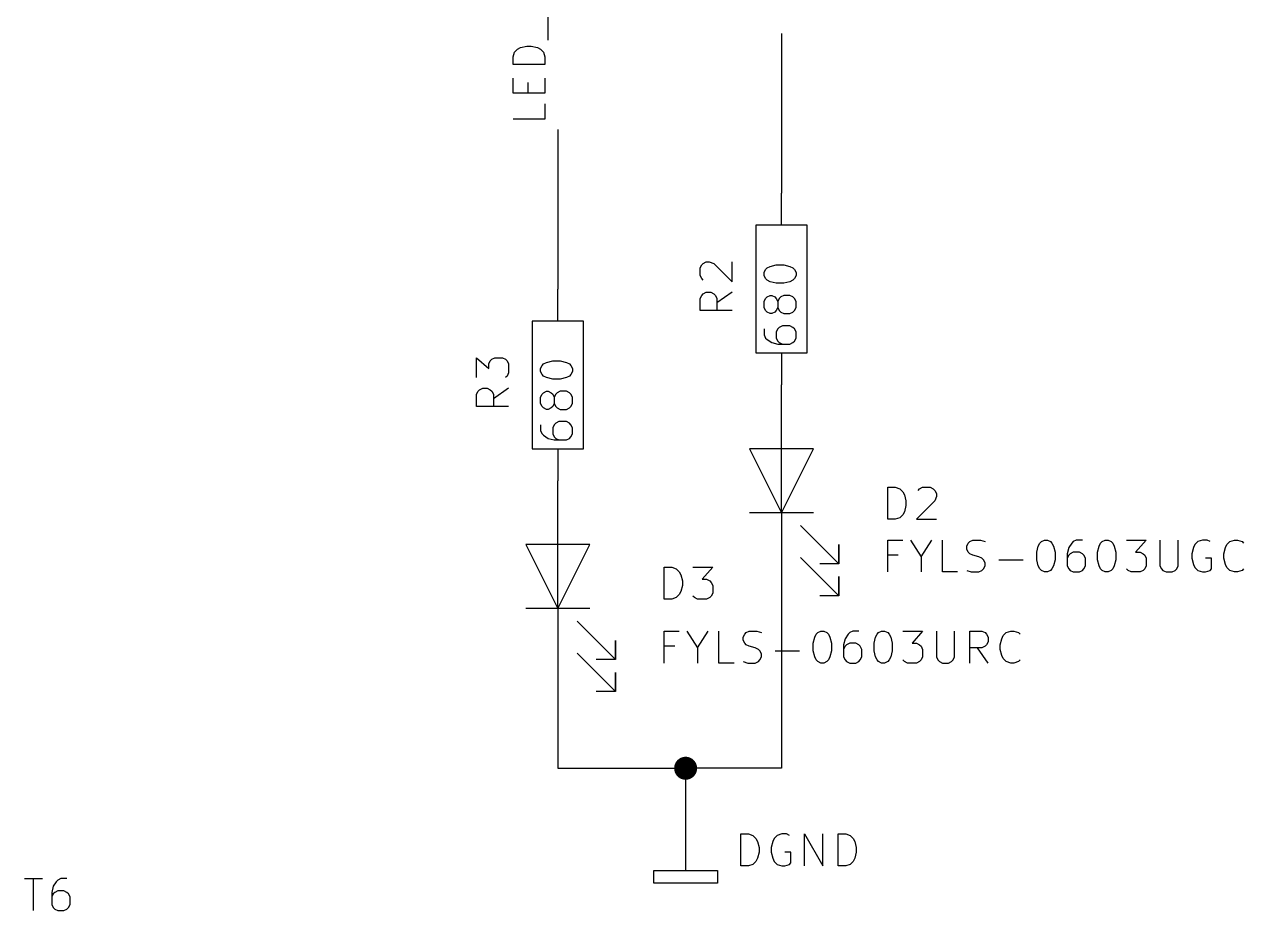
# Model space of a CAD drawing. Extents: x 0.3 to 23.2, y -16.5 to -0.2.
# Drawn here: x 13.465 to 15.373, y -5.923 to -4.536 of the extents above; entities that cross this region are included whole.
import ezdxf

# ---------------------------------------------------------------- set-up
doc = ezdxf.new("R2010")
doc.units = 0
doc.header["$MEASUREMENT"] = 0
for name, color, linetype in [('CYAN2', 4, 'CONTINUOUS'), ('GRAY1', 251, 'CONTINUOUS'), ('GREEN3', 91, 'CONTINUOUS'), ('RED2', 1, 'CONTINUOUS')]:
    doc.layers.add(name, color=color, linetype=linetype)

msp = doc.modelspace()

# ---------------------------------------------------------------- linework, layer by layer
at = {"layer": 'CYAN2', "linetype": 'CONTINUOUS'}
for p, q in [((14.5228, -4.917), (14.5252, -4.9123)), ((14.5228, -4.917), (14.5252, -4.9123)), ((14.5228, -4.9289), (14.5228, -4.917)), ((14.5228, -4.9289), (14.5228, -4.917)), ((14.5252, -4.9123), (14.5276, -4.9099)), ((14.5252, -4.9123), (14.5276, -4.9099)), ((14.5276, -4.9099), (14.5323, -4.9075)), ((14.5276, -4.9099), (14.5323, -4.9075)), ((14.5323, -4.9075), (14.5371, -4.9075)), ((14.5323, -4.9075), (14.5371, -4.9075)), ((14.5371, -4.9075), (14.5442, -4.9099)), ((14.5371, -4.9075), (14.5442, -4.9099)), ((14.5442, -4.9099), (14.5728, -4.9385)), ((14.5442, -4.9099), (14.5728, -4.9385)), ((14.5728, -4.9385), (14.5728, -4.9075)), ((14.5728, -4.9385), (14.5728, -4.9075)), ((14.6228, -4.9242), (14.6252, -4.9194)), ((14.6228, -4.9242), (14.6252, -4.9194)), ((14.6252, -4.9194), (14.6276, -4.917)), ((14.6252, -4.9194), (14.6276, -4.917)), ((14.6276, -4.917), (14.6323, -4.9147)), ((14.6276, -4.917), (14.6323, -4.9147)), ((14.6323, -4.9147), (14.6419, -4.9123)), ((14.6323, -4.9147), (14.6419, -4.9123)), ((14.6419, -4.9123), (14.6538, -4.9123)), ((14.6419, -4.9123), (14.6538, -4.9123)), ((14.6538, -4.9123), (14.6633, -4.9147)), ((14.6538, -4.9123), (14.6633, -4.9147)), ((14.6633, -4.9147), (14.668, -4.917)), ((14.6633, -4.9147), (14.668, -4.917)), ((14.668, -4.917), (14.6704, -4.9194)), ((14.668, -4.917), (14.6704, -4.9194)), ((14.6704, -4.9194), (14.6728, -4.9242)), ((14.6704, -4.9194), (14.6728, -4.9242)), ((14.5252, -4.9337), (14.5228, -4.9289)), ((14.5252, -4.9337), (14.5228, -4.9289)), ((14.5276, -4.9361), (14.5252, -4.9337)), ((14.5276, -4.9361), (14.5252, -4.9337)), ((14.6228, -4.929), (14.6228, -4.9242)), ((14.6228, -4.929), (14.6228, -4.9242)), ((14.6252, -4.9337), (14.6228, -4.929)), ((14.6252, -4.9337), (14.6228, -4.929)), ((14.6276, -4.9361), (14.6252, -4.9337)), ((14.6276, -4.9361), (14.6252, -4.9337)), ((14.6323, -4.9385), (14.6276, -4.9361)), ((14.6323, -4.9385), (14.6276, -4.9361)), ((14.6419, -4.9409), (14.6323, -4.9385)), ((14.6419, -4.9409), (14.6323, -4.9385)), ((14.6538, -4.9409), (14.6419, -4.9409)), ((14.6538, -4.9409), (14.6419, -4.9409)), ((14.6633, -4.9385), (14.6538, -4.9409)), ((14.6633, -4.9385), (14.6538, -4.9409)), ((14.668, -4.9361), (14.6633, -4.9385)), ((14.668, -4.9361), (14.6633, -4.9385)), ((14.6704, -4.9337), (14.668, -4.9361)), ((14.6704, -4.9337), (14.668, -4.9361)), ((14.6728, -4.929), (14.6704, -4.9337)), ((14.6728, -4.929), (14.6704, -4.9337)), ((14.6728, -4.9242), (14.6728, -4.929)), ((14.6728, -4.9242), (14.6728, -4.929)), ((14.5228, -4.9647), (14.5252, -4.9599)), ((14.5228, -4.9647), (14.5252, -4.9599)), ((14.5252, -4.9599), (14.5276, -4.9575)), ((14.5252, -4.9599), (14.5276, -4.9575)), ((14.5276, -4.9575), (14.5323, -4.9551)), ((14.5276, -4.9575), (14.5323, -4.9551)), ((14.5323, -4.9551), (14.5395, -4.9551)), ((14.5323, -4.9551), (14.5395, -4.9551)), ((14.5395, -4.9551), (14.5442, -4.9575)), ((14.5395, -4.9551), (14.5442, -4.9575)), ((14.5442, -4.9575), (14.5466, -4.9599)), ((14.5442, -4.9575), (14.5466, -4.9599)), ((14.5466, -4.9599), (14.549, -4.9647)), ((14.5466, -4.9599), (14.549, -4.9647)), ((14.5728, -4.9551), (14.549, -4.9718)), ((14.5728, -4.9551), (14.549, -4.9718)), ((14.6276, -4.9623), (14.6323, -4.9599)), ((14.6276, -4.9623), (14.6323, -4.9599)), ((14.6323, -4.9599), (14.6347, -4.9599)), ((14.6323, -4.9599), (14.6347, -4.9599)), ((14.6347, -4.9599), (14.6395, -4.9623)), ((14.6347, -4.9599), (14.6395, -4.9623)), ((14.6538, -4.9599), (14.649, -4.9623)), ((14.6538, -4.9599), (14.649, -4.9623)), ((14.6633, -4.9599), (14.6538, -4.9599)), ((14.6633, -4.9599), (14.6538, -4.9599)), ((14.668, -4.9623), (14.6633, -4.9599)), ((14.668, -4.9623), (14.6633, -4.9599)), ((14.5228, -4.9837), (14.5228, -4.9647)), ((14.5228, -4.9837), (14.5228, -4.9647)), ((14.549, -4.9647), (14.549, -4.9837)), ((14.549, -4.9647), (14.549, -4.9837)), ((14.6228, -4.9694), (14.6252, -4.9647)), ((14.6228, -4.9694), (14.6252, -4.9647)), ((14.6228, -4.9789), (14.6228, -4.9694)), ((14.6228, -4.9789), (14.6228, -4.9694)), ((14.6252, -4.9837), (14.6228, -4.9789)), ((14.6252, -4.9837), (14.6228, -4.9789)), ((14.6252, -4.9647), (14.6276, -4.9623)), ((14.6252, -4.9647), (14.6276, -4.9623)), ((14.6395, -4.9623), (14.6419, -4.9647)), ((14.6395, -4.9623), (14.6419, -4.9647)), ((14.6419, -4.9647), (14.6442, -4.9694)), ((14.6419, -4.9647), (14.6442, -4.9694)), ((14.6442, -4.9789), (14.6419, -4.9837)), ((14.6442, -4.9789), (14.6419, -4.9837)), ((14.6466, -4.9647), (14.6442, -4.9694)), ((14.6466, -4.9647), (14.6442, -4.9694)), ((14.6442, -4.9694), (14.6442, -4.9789)), ((14.6442, -4.9694), (14.6442, -4.9789)), ((14.6442, -4.9789), (14.6466, -4.9837)), ((14.6442, -4.9789), (14.6466, -4.9837)), ((14.649, -4.9623), (14.6466, -4.9647)), ((14.649, -4.9623), (14.6466, -4.9647)), ((14.6704, -4.9647), (14.668, -4.9623)), ((14.6704, -4.9647), (14.668, -4.9623)), ((14.6728, -4.9694), (14.6704, -4.9647)), ((14.6728, -4.9694), (14.6704, -4.9647)), ((14.6704, -4.9837), (14.6728, -4.9789)), ((14.6704, -4.9837), (14.6728, -4.9789)), ((14.6728, -4.9789), (14.6728, -4.9694)), ((14.6728, -4.9789), (14.6728, -4.9694)), ((14.5728, -4.9837), (14.5228, -4.9837)), ((14.5728, -4.9837), (14.5228, -4.9837)), ((14.6276, -4.9861), (14.6252, -4.9837)), ((14.6276, -4.9861), (14.6252, -4.9837)), ((14.6323, -4.9885), (14.6276, -4.9861)), ((14.6323, -4.9885), (14.6276, -4.9861)), ((14.6347, -4.9885), (14.6323, -4.9885)), ((14.6347, -4.9885), (14.6323, -4.9885)), ((14.6395, -4.9861), (14.6347, -4.9885)), ((14.6395, -4.9861), (14.6347, -4.9885)), ((14.6419, -4.9837), (14.6395, -4.9861)), ((14.6419, -4.9837), (14.6395, -4.9861)), ((14.6466, -4.9837), (14.649, -4.9861)), ((14.6466, -4.9837), (14.649, -4.9861)), ((14.649, -4.9861), (14.6538, -4.9885)), ((14.649, -4.9861), (14.6538, -4.9885)), ((14.6538, -4.9885), (14.6633, -4.9885)), ((14.6538, -4.9885), (14.6633, -4.9885)), ((14.6633, -4.9885), (14.668, -4.9861)), ((14.6633, -4.9885), (14.668, -4.9861)), ((14.668, -4.9861), (14.6704, -4.9837)), ((14.668, -4.9861), (14.6704, -4.9837)), ((14.6228, -5.0123), (14.6228, -5.0218)), ((14.6228, -5.0123), (14.6228, -5.0218)), ((14.6442, -5.0123), (14.6419, -5.017)), ((14.6442, -5.0123), (14.6419, -5.017)), ((14.6419, -5.017), (14.6419, -5.0266)), ((14.6419, -5.017), (14.6419, -5.0266)), ((14.6466, -5.0099), (14.6442, -5.0123)), ((14.6466, -5.0099), (14.6442, -5.0123)), ((14.6514, -5.0075), (14.6466, -5.0099)), ((14.6514, -5.0075), (14.6466, -5.0099)), ((14.6633, -5.0075), (14.6514, -5.0075)), ((14.6633, -5.0075), (14.6514, -5.0075)), ((14.668, -5.0099), (14.6633, -5.0075)), ((14.668, -5.0099), (14.6633, -5.0075)), ((14.6704, -5.0123), (14.668, -5.0099)), ((14.6704, -5.0123), (14.668, -5.0099)), ((14.6728, -5.017), (14.6704, -5.0123)), ((14.6728, -5.017), (14.6704, -5.0123)), ((14.6728, -5.0266), (14.6728, -5.017)), ((14.6728, -5.0266), (14.6728, -5.017)), ((14.6228, -5.0218), (14.6252, -5.0266)), ((14.6228, -5.0218), (14.6252, -5.0266)), ((14.6252, -5.0266), (14.6276, -5.0289)), ((14.6252, -5.0266), (14.6276, -5.0289)), ((14.6276, -5.0289), (14.6347, -5.0337)), ((14.6276, -5.0289), (14.6347, -5.0337)), ((14.6347, -5.0337), (14.6442, -5.0361)), ((14.6347, -5.0337), (14.6442, -5.0361)), ((14.6419, -5.0266), (14.6442, -5.0313)), ((14.6419, -5.0266), (14.6442, -5.0313)), ((14.6442, -5.0313), (14.6466, -5.0337)), ((14.6442, -5.0313), (14.6466, -5.0337)), ((14.6442, -5.0361), (14.6633, -5.0361)), ((14.6442, -5.0361), (14.6633, -5.0361)), ((14.6466, -5.0337), (14.6514, -5.0361)), ((14.6466, -5.0337), (14.6514, -5.0361)), ((14.6633, -5.0361), (14.668, -5.0337)), ((14.6633, -5.0361), (14.668, -5.0337)), ((14.668, -5.0337), (14.6704, -5.0313)), ((14.668, -5.0337), (14.6704, -5.0313)), ((14.6704, -5.0313), (14.6728, -5.0266)), ((14.6704, -5.0313), (14.6728, -5.0266)), ((14.1728, -5.0885), (14.1728, -5.0575)), ((14.1728, -5.0575), (14.1919, -5.0742)), ((14.1728, -5.0885), (14.1728, -5.0575)), ((14.1728, -5.0575), (14.1919, -5.0742)), ((14.1919, -5.067), (14.1942, -5.0623)), ((14.1919, -5.067), (14.1942, -5.0623)), ((14.1919, -5.0742), (14.1919, -5.067)), ((14.1919, -5.0742), (14.1919, -5.067)), ((14.1942, -5.0623), (14.1966, -5.0599)), ((14.1942, -5.0623), (14.1966, -5.0599)), ((14.1966, -5.0599), (14.2014, -5.0575)), ((14.1966, -5.0599), (14.2014, -5.0575)), ((14.2014, -5.0575), (14.2133, -5.0575)), ((14.2014, -5.0575), (14.2133, -5.0575)), ((14.2133, -5.0575), (14.218, -5.0599)), ((14.2133, -5.0575), (14.218, -5.0599)), ((14.218, -5.0599), (14.2204, -5.0623)), ((14.218, -5.0599), (14.2204, -5.0623)), ((14.2204, -5.0623), (14.2228, -5.067)), ((14.2204, -5.0623), (14.2228, -5.067)), ((14.2228, -5.067), (14.2228, -5.0813)), ((14.2228, -5.067), (14.2228, -5.0813)), ((14.2728, -5.0742), (14.2752, -5.0694)), ((14.2728, -5.0742), (14.2752, -5.0694)), ((14.2728, -5.079), (14.2728, -5.0742)), ((14.2728, -5.079), (14.2728, -5.0742)), ((14.2752, -5.0694), (14.2776, -5.067)), ((14.2752, -5.0694), (14.2776, -5.067)), ((14.2776, -5.067), (14.2823, -5.0647)), ((14.2776, -5.067), (14.2823, -5.0647)), ((14.2823, -5.0647), (14.2919, -5.0623)), ((14.2823, -5.0647), (14.2919, -5.0623)), ((14.2919, -5.0623), (14.3038, -5.0623)), ((14.2919, -5.0623), (14.3038, -5.0623)), ((14.3038, -5.0623), (14.3133, -5.0647)), ((14.3038, -5.0623), (14.3133, -5.0647)), ((14.3133, -5.0647), (14.318, -5.067)), ((14.3133, -5.0647), (14.318, -5.067)), ((14.318, -5.067), (14.3204, -5.0694)), ((14.318, -5.067), (14.3204, -5.0694)), ((14.3204, -5.0694), (14.3228, -5.0742)), ((14.3204, -5.0694), (14.3228, -5.0742)), ((14.3228, -5.0742), (14.3228, -5.079)), ((14.3228, -5.0742), (14.3228, -5.079)), ((14.2204, -5.0861), (14.218, -5.0885)), ((14.2204, -5.0861), (14.218, -5.0885)), ((14.2228, -5.0813), (14.2204, -5.0861)), ((14.2228, -5.0813), (14.2204, -5.0861)), ((14.2752, -5.0837), (14.2728, -5.079)), ((14.2752, -5.0837), (14.2728, -5.079)), ((14.2776, -5.0861), (14.2752, -5.0837)), ((14.2776, -5.0861), (14.2752, -5.0837)), ((14.2823, -5.0885), (14.2776, -5.0861)), ((14.2823, -5.0885), (14.2776, -5.0861)), ((14.2919, -5.0909), (14.2823, -5.0885)), ((14.2919, -5.0909), (14.2823, -5.0885)), ((14.3038, -5.0909), (14.2919, -5.0909)), ((14.3038, -5.0909), (14.2919, -5.0909)), ((14.3133, -5.0885), (14.3038, -5.0909)), ((14.3133, -5.0885), (14.3038, -5.0909)), ((14.318, -5.0861), (14.3133, -5.0885)), ((14.318, -5.0861), (14.3133, -5.0885)), ((14.3204, -5.0837), (14.318, -5.0861)), ((14.3204, -5.0837), (14.318, -5.0861)), ((14.3228, -5.079), (14.3204, -5.0837)), ((14.3228, -5.079), (14.3204, -5.0837)), ((14.1728, -5.1147), (14.1752, -5.1099)), ((14.1728, -5.1147), (14.1752, -5.1099)), ((14.1728, -5.1337), (14.1728, -5.1147)), ((14.1728, -5.1337), (14.1728, -5.1147)), ((14.1752, -5.1099), (14.1776, -5.1075)), ((14.1752, -5.1099), (14.1776, -5.1075)), ((14.1776, -5.1075), (14.1823, -5.1051)), ((14.1776, -5.1075), (14.1823, -5.1051)), ((14.1823, -5.1051), (14.1895, -5.1051)), ((14.1823, -5.1051), (14.1895, -5.1051)), ((14.1895, -5.1051), (14.1942, -5.1075)), ((14.1895, -5.1051), (14.1942, -5.1075)), ((14.1942, -5.1075), (14.1966, -5.1099)), ((14.1942, -5.1075), (14.1966, -5.1099)), ((14.1966, -5.1099), (14.199, -5.1147)), ((14.1966, -5.1099), (14.199, -5.1147)), ((14.2228, -5.1051), (14.199, -5.1218)), ((14.2228, -5.1051), (14.199, -5.1218)), ((14.199, -5.1147), (14.199, -5.1337)), ((14.199, -5.1147), (14.199, -5.1337)), ((14.2728, -5.1194), (14.2752, -5.1147)), ((14.2728, -5.1194), (14.2752, -5.1147)), ((14.2752, -5.1147), (14.2776, -5.1123)), ((14.2752, -5.1147), (14.2776, -5.1123)), ((14.2776, -5.1123), (14.2823, -5.1099)), ((14.2776, -5.1123), (14.2823, -5.1099)), ((14.2823, -5.1099), (14.2847, -5.1099)), ((14.2823, -5.1099), (14.2847, -5.1099)), ((14.2847, -5.1099), (14.2895, -5.1123)), ((14.2847, -5.1099), (14.2895, -5.1123)), ((14.2895, -5.1123), (14.2919, -5.1147)), ((14.2895, -5.1123), (14.2919, -5.1147)), ((14.2919, -5.1147), (14.2942, -5.1194)), ((14.2919, -5.1147), (14.2942, -5.1194)), ((14.2966, -5.1147), (14.2942, -5.1194)), ((14.2966, -5.1147), (14.2942, -5.1194)), ((14.299, -5.1123), (14.2966, -5.1147)), ((14.299, -5.1123), (14.2966, -5.1147)), ((14.3038, -5.1099), (14.299, -5.1123)), ((14.3038, -5.1099), (14.299, -5.1123)), ((14.3133, -5.1099), (14.3038, -5.1099)), ((14.3133, -5.1099), (14.3038, -5.1099)), ((14.318, -5.1123), (14.3133, -5.1099)), ((14.318, -5.1123), (14.3133, -5.1099)), ((14.3204, -5.1147), (14.318, -5.1123)), ((14.3204, -5.1147), (14.318, -5.1123)), ((14.3228, -5.1194), (14.3204, -5.1147)), ((14.3228, -5.1194), (14.3204, -5.1147)), ((14.2228, -5.1337), (14.1728, -5.1337)), ((14.2228, -5.1337), (14.1728, -5.1337)), ((14.2728, -5.1289), (14.2728, -5.1194)), ((14.2728, -5.1289), (14.2728, -5.1194)), ((14.2752, -5.1337), (14.2728, -5.1289)), ((14.2752, -5.1337), (14.2728, -5.1289)), ((14.2776, -5.1361), (14.2752, -5.1337)), ((14.2776, -5.1361), (14.2752, -5.1337)), ((14.2919, -5.1337), (14.2895, -5.1361)), ((14.2919, -5.1337), (14.2895, -5.1361)), ((14.2942, -5.1289), (14.2919, -5.1337)), ((14.2942, -5.1289), (14.2919, -5.1337)), ((14.2942, -5.1194), (14.2942, -5.1289)), ((14.2942, -5.1194), (14.2942, -5.1289)), ((14.2942, -5.1289), (14.2966, -5.1337)), ((14.2942, -5.1289), (14.2966, -5.1337)), ((14.2966, -5.1337), (14.299, -5.1361)), ((14.2966, -5.1337), (14.299, -5.1361)), ((14.318, -5.1361), (14.3204, -5.1337)), ((14.318, -5.1361), (14.3204, -5.1337)), ((14.3204, -5.1337), (14.3228, -5.1289)), ((14.3204, -5.1337), (14.3228, -5.1289)), ((14.3228, -5.1289), (14.3228, -5.1194)), ((14.3228, -5.1289), (14.3228, -5.1194)), ((14.2823, -5.1385), (14.2776, -5.1361)), ((14.2823, -5.1385), (14.2776, -5.1361)), ((14.2847, -5.1385), (14.2823, -5.1385)), ((14.2847, -5.1385), (14.2823, -5.1385)), ((14.2895, -5.1361), (14.2847, -5.1385)), ((14.2895, -5.1361), (14.2847, -5.1385)), ((14.299, -5.1361), (14.3038, -5.1385)), ((14.299, -5.1361), (14.3038, -5.1385)), ((14.3038, -5.1385), (14.3133, -5.1385)), ((14.3038, -5.1385), (14.3133, -5.1385)), ((14.3133, -5.1385), (14.318, -5.1361)), ((14.3133, -5.1385), (14.318, -5.1361)), ((14.2728, -5.1623), (14.2728, -5.1718)), ((14.2728, -5.1623), (14.2728, -5.1718)), ((14.2728, -5.1718), (14.2752, -5.1766)), ((14.2728, -5.1718), (14.2752, -5.1766)), ((14.2942, -5.1623), (14.2919, -5.167)), ((14.2942, -5.1623), (14.2919, -5.167)), ((14.2919, -5.167), (14.2919, -5.1766)), ((14.2919, -5.167), (14.2919, -5.1766)), ((14.2966, -5.1599), (14.2942, -5.1623)), ((14.2966, -5.1599), (14.2942, -5.1623)), ((14.3014, -5.1575), (14.2966, -5.1599)), ((14.3014, -5.1575), (14.2966, -5.1599)), ((14.3133, -5.1575), (14.3014, -5.1575)), ((14.3133, -5.1575), (14.3014, -5.1575)), ((14.318, -5.1599), (14.3133, -5.1575)), ((14.318, -5.1599), (14.3133, -5.1575)), ((14.3204, -5.1623), (14.318, -5.1599)), ((14.3204, -5.1623), (14.318, -5.1599)), ((14.3228, -5.167), (14.3204, -5.1623)), ((14.3228, -5.167), (14.3204, -5.1623)), ((14.3228, -5.1766), (14.3228, -5.167)), ((14.3228, -5.1766), (14.3228, -5.167)), ((14.2752, -5.1766), (14.2776, -5.1789)), ((14.2752, -5.1766), (14.2776, -5.1789)), ((14.2776, -5.1789), (14.2847, -5.1837)), ((14.2776, -5.1789), (14.2847, -5.1837)), ((14.2847, -5.1837), (14.2942, -5.1861)), ((14.2847, -5.1837), (14.2942, -5.1861)), ((14.2919, -5.1766), (14.2942, -5.1813)), ((14.2919, -5.1766), (14.2942, -5.1813)), ((14.2942, -5.1813), (14.2966, -5.1837)), ((14.2942, -5.1813), (14.2966, -5.1837)), ((14.2942, -5.1861), (14.3133, -5.1861)), ((14.2942, -5.1861), (14.3133, -5.1861)), ((14.2966, -5.1837), (14.3014, -5.1861)), ((14.2966, -5.1837), (14.3014, -5.1861)), ((14.3133, -5.1861), (14.318, -5.1837)), ((14.3133, -5.1861), (14.318, -5.1837)), ((14.318, -5.1837), (14.3204, -5.1813)), ((14.318, -5.1837), (14.3204, -5.1813)), ((14.3204, -5.1813), (14.3228, -5.1766)), ((14.3204, -5.1813), (14.3228, -5.1766)), ((14.8163, -5.3103), (14.8163, -5.2603)), ((14.8163, -5.2603), (14.8282, -5.2603)), ((14.8163, -5.3103), (14.8163, -5.2603)), ((14.8163, -5.2603), (14.8282, -5.2603)), ((14.8282, -5.2603), (14.8353, -5.2627)), ((14.8282, -5.2603), (14.8353, -5.2627)), ((14.8353, -5.2627), (14.8401, -5.2674)), ((14.8353, -5.2627), (14.8401, -5.2674)), ((14.8639, -5.2651), (14.8663, -5.2627)), ((14.8639, -5.2651), (14.8663, -5.2627)), ((14.8663, -5.2627), (14.871, -5.2603)), ((14.8663, -5.2627), (14.871, -5.2603)), ((14.871, -5.2603), (14.8829, -5.2603)), ((14.871, -5.2603), (14.8829, -5.2603)), ((14.8829, -5.2603), (14.8877, -5.2627)), ((14.8829, -5.2603), (14.8877, -5.2627)), ((14.8877, -5.2627), (14.8901, -5.2651)), ((14.8877, -5.2627), (14.8901, -5.2651)), ((14.8901, -5.2651), (14.8925, -5.2698)), ((14.8901, -5.2651), (14.8925, -5.2698)), ((14.8401, -5.2674), (14.8425, -5.2722)), ((14.8401, -5.2674), (14.8425, -5.2722)), ((14.8425, -5.2722), (14.8449, -5.2817)), ((14.8425, -5.2722), (14.8449, -5.2817)), ((14.8449, -5.2817), (14.8449, -5.2889)), ((14.8449, -5.2817), (14.8449, -5.2889)), ((14.8901, -5.2817), (14.8615, -5.3103)), ((14.8901, -5.2817), (14.8615, -5.3103)), ((14.8925, -5.2746), (14.8901, -5.2817)), ((14.8925, -5.2746), (14.8901, -5.2817)), ((14.8925, -5.2698), (14.8925, -5.2746)), ((14.8925, -5.2698), (14.8925, -5.2746)), ((14.8401, -5.3032), (14.8353, -5.3079)), ((14.8401, -5.3032), (14.8353, -5.3079)), ((14.8425, -5.2984), (14.8401, -5.3032)), ((14.8425, -5.2984), (14.8401, -5.3032)), ((14.8449, -5.2889), (14.8425, -5.2984)), ((14.8449, -5.2889), (14.8425, -5.2984)), ((14.8282, -5.3103), (14.8163, -5.3103)), ((14.8282, -5.3103), (14.8163, -5.3103)), ((14.8353, -5.3079), (14.8282, -5.3103)), ((14.8353, -5.3079), (14.8282, -5.3103)), ((14.8615, -5.3103), (14.8925, -5.3103)), ((14.8615, -5.3103), (14.8925, -5.3103)), ((14.8163, -5.3928), (14.8163, -5.3428)), ((14.8163, -5.3428), (14.8401, -5.3428)), ((14.8163, -5.3928), (14.8163, -5.3428)), ((14.8163, -5.3428), (14.8401, -5.3428)), ((14.852, -5.3428), (14.8687, -5.369)), ((14.852, -5.3428), (14.8687, -5.369)), ((14.8687, -5.369), (14.8853, -5.3428)), ((14.8687, -5.369), (14.8853, -5.3428)), ((14.902, -5.3928), (14.902, -5.3428)), ((14.902, -5.3928), (14.902, -5.3428)), ((14.9449, -5.3452), (14.9496, -5.3428)), ((14.9449, -5.3452), (14.9496, -5.3428)), ((14.9496, -5.3428), (14.9615, -5.3428)), ((14.9496, -5.3428), (14.9615, -5.3428)), ((14.9615, -5.3428), (14.9687, -5.3452)), ((14.9615, -5.3428), (14.9687, -5.3452)), ((15.0568, -5.3452), (15.0615, -5.3428)), ((15.0568, -5.3452), (15.0615, -5.3428)), ((15.0615, -5.3428), (15.0663, -5.3428)), ((15.0615, -5.3428), (15.0663, -5.3428)), ((15.0663, -5.3428), (15.071, -5.3452)), ((15.0663, -5.3428), (15.071, -5.3452)), ((15.1115, -5.3428), (15.1068, -5.3452)), ((15.1115, -5.3428), (15.1068, -5.3452)), ((15.121, -5.3428), (15.1115, -5.3428)), ((15.121, -5.3428), (15.1115, -5.3428)), ((15.152, -5.3452), (15.1568, -5.3428)), ((15.152, -5.3452), (15.1568, -5.3428)), ((15.1568, -5.3428), (15.1615, -5.3428)), ((15.1568, -5.3428), (15.1615, -5.3428)), ((15.1615, -5.3428), (15.1663, -5.3452)), ((15.1615, -5.3428), (15.1663, -5.3452)), ((15.1901, -5.3428), (15.221, -5.3428)), ((15.1901, -5.3428), (15.221, -5.3428)), ((15.221, -5.3428), (15.2044, -5.3618)), ((15.221, -5.3428), (15.2044, -5.3618)), ((15.2425, -5.3428), (15.2425, -5.3833)), ((15.2425, -5.3428), (15.2425, -5.3833)), ((15.271, -5.3833), (15.271, -5.3428)), ((15.271, -5.3833), (15.271, -5.3428)), ((15.3091, -5.3428), (15.302, -5.3452)), ((15.3091, -5.3428), (15.302, -5.3452)), ((15.3163, -5.3428), (15.3091, -5.3428)), ((15.3163, -5.3428), (15.3091, -5.3428)), ((15.321, -5.3452), (15.3163, -5.3428)), ((15.321, -5.3452), (15.3163, -5.3428)), ((15.352, -5.3452), (15.3591, -5.3428)), ((15.352, -5.3452), (15.3591, -5.3428)), ((15.3591, -5.3428), (15.3639, -5.3428)), ((15.3591, -5.3428), (15.3639, -5.3428)), ((15.3639, -5.3428), (15.371, -5.3452)), ((15.3639, -5.3428), (15.371, -5.3452)), ((14.9401, -5.3523), (14.9425, -5.3476)), ((14.9401, -5.3523), (14.9425, -5.3476)), ((14.9401, -5.3571), (14.9401, -5.3523)), ((14.9401, -5.3571), (14.9401, -5.3523)), ((14.9425, -5.3618), (14.9401, -5.3571)), ((14.9425, -5.3618), (14.9401, -5.3571)), ((14.9425, -5.3476), (14.9449, -5.3452)), ((14.9425, -5.3476), (14.9449, -5.3452)), ((14.9449, -5.3642), (14.9425, -5.3618)), ((14.9449, -5.3642), (14.9425, -5.3618)), ((15.0496, -5.3618), (15.052, -5.3523)), ((15.0496, -5.3618), (15.052, -5.3523)), ((15.0496, -5.3738), (15.0496, -5.3618)), ((15.0496, -5.3738), (15.0496, -5.3618)), ((15.052, -5.3523), (15.0544, -5.3476)), ((15.052, -5.3523), (15.0544, -5.3476)), ((15.0544, -5.3476), (15.0568, -5.3452)), ((15.0544, -5.3476), (15.0568, -5.3452)), ((15.071, -5.3452), (15.0734, -5.3476)), ((15.071, -5.3452), (15.0734, -5.3476)), ((15.0734, -5.3476), (15.0758, -5.3523)), ((15.0734, -5.3476), (15.0758, -5.3523)), ((15.0758, -5.3523), (15.0782, -5.3618)), ((15.0758, -5.3523), (15.0782, -5.3618)), ((15.0782, -5.3618), (15.0782, -5.3738)), ((15.0782, -5.3618), (15.0782, -5.3738)), ((15.0996, -5.3547), (15.0972, -5.3642)), ((15.0996, -5.3547), (15.0972, -5.3642)), ((15.1044, -5.3476), (15.0996, -5.3547)), ((15.1044, -5.3476), (15.0996, -5.3547)), ((15.1068, -5.3618), (15.102, -5.3642)), ((15.1068, -5.3618), (15.102, -5.3642)), ((15.1068, -5.3452), (15.1044, -5.3476)), ((15.1068, -5.3452), (15.1044, -5.3476)), ((15.1163, -5.3618), (15.1068, -5.3618)), ((15.1163, -5.3618), (15.1068, -5.3618)), ((15.121, -5.3642), (15.1163, -5.3618)), ((15.121, -5.3642), (15.1163, -5.3618)), ((15.1449, -5.3618), (15.1472, -5.3523)), ((15.1449, -5.3618), (15.1472, -5.3523)), ((15.1449, -5.3738), (15.1449, -5.3618)), ((15.1449, -5.3738), (15.1449, -5.3618)), ((15.1472, -5.3523), (15.1496, -5.3476)), ((15.1472, -5.3523), (15.1496, -5.3476)), ((15.1496, -5.3476), (15.152, -5.3452)), ((15.1496, -5.3476), (15.152, -5.3452)), ((15.1663, -5.3452), (15.1687, -5.3476)), ((15.1663, -5.3452), (15.1687, -5.3476)), ((15.1687, -5.3476), (15.171, -5.3523)), ((15.1687, -5.3476), (15.171, -5.3523)), ((15.171, -5.3523), (15.1734, -5.3618)), ((15.171, -5.3523), (15.1734, -5.3618)), ((15.1734, -5.3618), (15.1734, -5.3738)), ((15.1734, -5.3618), (15.1734, -5.3738)), ((15.2044, -5.3618), (15.2115, -5.3618)), ((15.2044, -5.3618), (15.2115, -5.3618)), ((15.2115, -5.3618), (15.2163, -5.3642)), ((15.2115, -5.3618), (15.2163, -5.3642)), ((15.2949, -5.3547), (15.2925, -5.3642)), ((15.2949, -5.3547), (15.2925, -5.3642)), ((15.2972, -5.3499), (15.2949, -5.3547)), ((15.2972, -5.3499), (15.2949, -5.3547)), ((15.302, -5.3452), (15.2972, -5.3499)), ((15.302, -5.3452), (15.2972, -5.3499)), ((15.3425, -5.3642), (15.3449, -5.3547)), ((15.3425, -5.3642), (15.3449, -5.3547)), ((15.3449, -5.3547), (15.3472, -5.3499)), ((15.3449, -5.3547), (15.3472, -5.3499)), ((15.3472, -5.3499), (15.352, -5.3452)), ((15.3472, -5.3499), (15.352, -5.3452)), ((15.371, -5.3452), (15.3734, -5.3476)), ((15.371, -5.3452), (15.3734, -5.3476)), ((14.8329, -5.3666), (14.8163, -5.3666)), ((14.8329, -5.3666), (14.8163, -5.3666)), ((14.8687, -5.369), (14.8687, -5.3928)), ((14.8687, -5.369), (14.8687, -5.3928)), ((14.9496, -5.3666), (14.9449, -5.3642)), ((14.9496, -5.3666), (14.9449, -5.3642)), ((14.9591, -5.369), (14.9496, -5.3666)), ((14.9591, -5.369), (14.9496, -5.3666)), ((14.9639, -5.3714), (14.9591, -5.369)), ((14.9639, -5.3714), (14.9591, -5.369)), ((14.9663, -5.3738), (14.9639, -5.3714)), ((14.9663, -5.3738), (14.9639, -5.3714)), ((14.9687, -5.3785), (14.9663, -5.3738)), ((14.9687, -5.3785), (14.9663, -5.3738)), ((14.9687, -5.3833), (14.9687, -5.3785)), ((14.9687, -5.3833), (14.9687, -5.3785)), ((14.9901, -5.3738), (15.0282, -5.3738)), ((14.9901, -5.3738), (15.0282, -5.3738)), ((15.052, -5.3833), (15.0496, -5.3738)), ((15.052, -5.3833), (15.0496, -5.3738)), ((15.0782, -5.3738), (15.0758, -5.3833)), ((15.0782, -5.3738), (15.0758, -5.3833)), ((15.0972, -5.3642), (15.0972, -5.3833)), ((15.0972, -5.3642), (15.0972, -5.3833)), ((15.0996, -5.3666), (15.0972, -5.3714)), ((15.0996, -5.3666), (15.0972, -5.3714)), ((15.102, -5.3642), (15.0996, -5.3666)), ((15.102, -5.3642), (15.0996, -5.3666)), ((15.1234, -5.3666), (15.121, -5.3642)), ((15.1234, -5.3666), (15.121, -5.3642)), ((15.1258, -5.3714), (15.1234, -5.3666)), ((15.1258, -5.3714), (15.1234, -5.3666)), ((15.1258, -5.3833), (15.1258, -5.3714)), ((15.1258, -5.3833), (15.1258, -5.3714)), ((15.1472, -5.3833), (15.1449, -5.3738)), ((15.1472, -5.3833), (15.1449, -5.3738)), ((15.1734, -5.3738), (15.171, -5.3833)), ((15.1734, -5.3738), (15.171, -5.3833)), ((15.2163, -5.3642), (15.2187, -5.3666)), ((15.2163, -5.3642), (15.2187, -5.3666)), ((15.2187, -5.3666), (15.221, -5.3714)), ((15.2187, -5.3666), (15.221, -5.3714)), ((15.221, -5.3714), (15.221, -5.3833)), ((15.221, -5.3714), (15.221, -5.3833)), ((15.2925, -5.3642), (15.2925, -5.3714)), ((15.2925, -5.3642), (15.2925, -5.3714)), ((15.2925, -5.3714), (15.2949, -5.3809)), ((15.2925, -5.3714), (15.2949, -5.3809)), ((15.2949, -5.3809), (15.2972, -5.3857)), ((15.2949, -5.3809), (15.2972, -5.3857)), ((15.3234, -5.3714), (15.3139, -5.3714)), ((15.3234, -5.3714), (15.3139, -5.3714)), ((15.3234, -5.388), (15.3234, -5.3714)), ((15.3234, -5.388), (15.3234, -5.3714)), ((15.3425, -5.3714), (15.3425, -5.3642)), ((15.3425, -5.3714), (15.3425, -5.3642)), ((15.3449, -5.3809), (15.3425, -5.3714)), ((15.3449, -5.3809), (15.3425, -5.3714)), ((15.3472, -5.3857), (15.3449, -5.3809)), ((15.3472, -5.3857), (15.3449, -5.3809)), ((14.4663, -5.4353), (14.4663, -5.3853)), ((14.4663, -5.3853), (14.4782, -5.3853)), ((14.4663, -5.4353), (14.4663, -5.3853)), ((14.4663, -5.3853), (14.4782, -5.3853)), ((14.4782, -5.3853), (14.4853, -5.3877)), ((14.4782, -5.3853), (14.4853, -5.3877)), ((14.4853, -5.3877), (14.4901, -5.3924)), ((14.4853, -5.3877), (14.4901, -5.3924)), ((14.4901, -5.3924), (14.4925, -5.3972)), ((14.4901, -5.3924), (14.4925, -5.3972)), ((14.4925, -5.3972), (14.4949, -5.4067)), ((14.4925, -5.3972), (14.4949, -5.4067)), ((14.5115, -5.3853), (14.5425, -5.3853)), ((14.5115, -5.3853), (14.5425, -5.3853)), ((14.5425, -5.3853), (14.5258, -5.4043)), ((14.5425, -5.3853), (14.5258, -5.4043)), ((14.9258, -5.3928), (14.902, -5.3928)), ((14.9258, -5.3928), (14.902, -5.3928)), ((14.9401, -5.3904), (14.9472, -5.3928)), ((14.9401, -5.3904), (14.9472, -5.3928)), ((14.9472, -5.3928), (14.9591, -5.3928)), ((14.9472, -5.3928), (14.9591, -5.3928)), ((14.9591, -5.3928), (14.9639, -5.3904)), ((14.9591, -5.3928), (14.9639, -5.3904)), ((14.9639, -5.3904), (14.9663, -5.388)), ((14.9639, -5.3904), (14.9663, -5.388)), ((14.9663, -5.388), (14.9687, -5.3833)), ((14.9663, -5.388), (14.9687, -5.3833)), ((15.0544, -5.388), (15.052, -5.3833)), ((15.0544, -5.388), (15.052, -5.3833)), ((15.0568, -5.3904), (15.0544, -5.388)), ((15.0568, -5.3904), (15.0544, -5.388)), ((15.0615, -5.3928), (15.0568, -5.3904)), ((15.0615, -5.3928), (15.0568, -5.3904)), ((15.0663, -5.3928), (15.0615, -5.3928)), ((15.0663, -5.3928), (15.0615, -5.3928)), ((15.071, -5.3904), (15.0663, -5.3928)), ((15.071, -5.3904), (15.0663, -5.3928)), ((15.0734, -5.388), (15.071, -5.3904)), ((15.0734, -5.388), (15.071, -5.3904)), ((15.0758, -5.3833), (15.0734, -5.388)), ((15.0758, -5.3833), (15.0734, -5.388)), ((15.0972, -5.3833), (15.0996, -5.388)), ((15.0972, -5.3833), (15.0996, -5.388)), ((15.0996, -5.388), (15.102, -5.3904)), ((15.0996, -5.388), (15.102, -5.3904)), ((15.102, -5.3904), (15.1068, -5.3928)), ((15.102, -5.3904), (15.1068, -5.3928)), ((15.1068, -5.3928), (15.1163, -5.3928)), ((15.1068, -5.3928), (15.1163, -5.3928)), ((15.1163, -5.3928), (15.121, -5.3904)), ((15.1163, -5.3928), (15.121, -5.3904)), ((15.121, -5.3904), (15.1234, -5.388)), ((15.121, -5.3904), (15.1234, -5.388)), ((15.1234, -5.388), (15.1258, -5.3833)), ((15.1234, -5.388), (15.1258, -5.3833)), ((15.1496, -5.388), (15.1472, -5.3833)), ((15.1496, -5.388), (15.1472, -5.3833)), ((15.152, -5.3904), (15.1496, -5.388)), ((15.152, -5.3904), (15.1496, -5.388)), ((15.1568, -5.3928), (15.152, -5.3904)), ((15.1568, -5.3928), (15.152, -5.3904)), ((15.1615, -5.3928), (15.1568, -5.3928)), ((15.1615, -5.3928), (15.1568, -5.3928)), ((15.1663, -5.3904), (15.1615, -5.3928)), ((15.1663, -5.3904), (15.1615, -5.3928)), ((15.1687, -5.388), (15.1663, -5.3904)), ((15.1687, -5.388), (15.1663, -5.3904)), ((15.171, -5.3833), (15.1687, -5.388)), ((15.171, -5.3833), (15.1687, -5.388)), ((15.1925, -5.3904), (15.1901, -5.388)), ((15.1925, -5.3904), (15.1901, -5.388)), ((15.1972, -5.3928), (15.1925, -5.3904)), ((15.1972, -5.3928), (15.1925, -5.3904)), ((15.2115, -5.3928), (15.1972, -5.3928)), ((15.2115, -5.3928), (15.1972, -5.3928)), ((15.2163, -5.3904), (15.2115, -5.3928)), ((15.2163, -5.3904), (15.2115, -5.3928)), ((15.2187, -5.388), (15.2163, -5.3904)), ((15.2187, -5.388), (15.2163, -5.3904)), ((15.221, -5.3833), (15.2187, -5.388)), ((15.221, -5.3833), (15.2187, -5.388)), ((15.2425, -5.3833), (15.2449, -5.388)), ((15.2425, -5.3833), (15.2449, -5.388)), ((15.2449, -5.388), (15.2472, -5.3904)), ((15.2449, -5.388), (15.2472, -5.3904)), ((15.2472, -5.3904), (15.252, -5.3928)), ((15.2472, -5.3904), (15.252, -5.3928)), ((15.252, -5.3928), (15.2615, -5.3928)), ((15.252, -5.3928), (15.2615, -5.3928)), ((15.2615, -5.3928), (15.2663, -5.3904)), ((15.2615, -5.3928), (15.2663, -5.3904)), ((15.2663, -5.3904), (15.2687, -5.388)), ((15.2663, -5.3904), (15.2687, -5.388)), ((15.2687, -5.388), (15.271, -5.3833)), ((15.2687, -5.388), (15.271, -5.3833)), ((15.2972, -5.3857), (15.302, -5.3904)), ((15.2972, -5.3857), (15.302, -5.3904)), ((15.302, -5.3904), (15.3091, -5.3928)), ((15.302, -5.3904), (15.3091, -5.3928)), ((15.3091, -5.3928), (15.3139, -5.3928)), ((15.3091, -5.3928), (15.3139, -5.3928)), ((15.3139, -5.3928), (15.321, -5.3904)), ((15.3139, -5.3928), (15.321, -5.3904)), ((15.321, -5.3904), (15.3234, -5.388)), ((15.321, -5.3904), (15.3234, -5.388)), ((15.352, -5.3904), (15.3472, -5.3857)), ((15.352, -5.3904), (15.3472, -5.3857)), ((15.3591, -5.3928), (15.352, -5.3904)), ((15.3591, -5.3928), (15.352, -5.3904)), ((15.3639, -5.3928), (15.3591, -5.3928)), ((15.3639, -5.3928), (15.3591, -5.3928)), ((15.371, -5.3904), (15.3639, -5.3928)), ((15.371, -5.3904), (15.3639, -5.3928)), ((15.3734, -5.388), (15.371, -5.3904)), ((15.3734, -5.388), (15.371, -5.3904)), ((14.4949, -5.4139), (14.4925, -5.4234)), ((14.4949, -5.4139), (14.4925, -5.4234)), ((14.4949, -5.4067), (14.4949, -5.4139)), ((14.4949, -5.4067), (14.4949, -5.4139)), ((14.5258, -5.4043), (14.5329, -5.4043)), ((14.5258, -5.4043), (14.5329, -5.4043)), ((14.5329, -5.4043), (14.5377, -5.4067)), ((14.5329, -5.4043), (14.5377, -5.4067)), ((14.5377, -5.4067), (14.5401, -5.4091)), ((14.5377, -5.4067), (14.5401, -5.4091)), ((14.5401, -5.4091), (14.5425, -5.4139)), ((14.5401, -5.4091), (14.5425, -5.4139)), ((14.5425, -5.4139), (14.5425, -5.4258)), ((14.5425, -5.4139), (14.5425, -5.4258)), ((14.4782, -5.4353), (14.4663, -5.4353)), ((14.4782, -5.4353), (14.4663, -5.4353)), ((14.4853, -5.4329), (14.4782, -5.4353)), ((14.4853, -5.4329), (14.4782, -5.4353)), ((14.4901, -5.4282), (14.4853, -5.4329)), ((14.4901, -5.4282), (14.4853, -5.4329)), ((14.4925, -5.4234), (14.4901, -5.4282)), ((14.4925, -5.4234), (14.4901, -5.4282)), ((14.5139, -5.4329), (14.5115, -5.4305)), ((14.5139, -5.4329), (14.5115, -5.4305)), ((14.5187, -5.4353), (14.5139, -5.4329)), ((14.5187, -5.4353), (14.5139, -5.4329)), ((14.5329, -5.4353), (14.5187, -5.4353)), ((14.5329, -5.4353), (14.5187, -5.4353)), ((14.5377, -5.4329), (14.5329, -5.4353)), ((14.5377, -5.4329), (14.5329, -5.4353)), ((14.5401, -5.4305), (14.5377, -5.4329)), ((14.5401, -5.4305), (14.5377, -5.4329)), ((14.5425, -5.4258), (14.5401, -5.4305)), ((14.5425, -5.4258), (14.5401, -5.4305)), ((14.4663, -5.5353), (14.4663, -5.4853)), ((14.4663, -5.4853), (14.4901, -5.4853)), ((14.4663, -5.5353), (14.4663, -5.4853)), ((14.4663, -5.4853), (14.4901, -5.4853)), ((14.502, -5.4853), (14.5187, -5.5115)), ((14.502, -5.4853), (14.5187, -5.5115)), ((14.5187, -5.5115), (14.5353, -5.4853)), ((14.5187, -5.5115), (14.5353, -5.4853)), ((14.552, -5.5353), (14.552, -5.4853)), ((14.552, -5.5353), (14.552, -5.4853)), ((14.5901, -5.4948), (14.5925, -5.4901)), ((14.5901, -5.4948), (14.5925, -5.4901)), ((14.5901, -5.4996), (14.5901, -5.4948)), ((14.5901, -5.4996), (14.5901, -5.4948)), ((14.5925, -5.4901), (14.5949, -5.4877)), ((14.5925, -5.4901), (14.5949, -5.4877)), ((14.5949, -5.4877), (14.5996, -5.4853)), ((14.5949, -5.4877), (14.5996, -5.4853)), ((14.5996, -5.4853), (14.6115, -5.4853)), ((14.5996, -5.4853), (14.6115, -5.4853)), ((14.6115, -5.4853), (14.6187, -5.4877)), ((14.6115, -5.4853), (14.6187, -5.4877)), ((14.6996, -5.5043), (14.702, -5.4948)), ((14.6996, -5.5043), (14.702, -5.4948)), ((14.702, -5.4948), (14.7044, -5.4901)), ((14.702, -5.4948), (14.7044, -5.4901)), ((14.7044, -5.4901), (14.7068, -5.4877)), ((14.7044, -5.4901), (14.7068, -5.4877)), ((14.7068, -5.4877), (14.7115, -5.4853)), ((14.7068, -5.4877), (14.7115, -5.4853)), ((14.7115, -5.4853), (14.7163, -5.4853)), ((14.7115, -5.4853), (14.7163, -5.4853)), ((14.7163, -5.4853), (14.721, -5.4877)), ((14.7163, -5.4853), (14.721, -5.4877)), ((14.721, -5.4877), (14.7234, -5.4901)), ((14.721, -5.4877), (14.7234, -5.4901)), ((14.7234, -5.4901), (14.7258, -5.4948)), ((14.7234, -5.4901), (14.7258, -5.4948)), ((14.7258, -5.4948), (14.7282, -5.5043)), ((14.7258, -5.4948), (14.7282, -5.5043)), ((14.7544, -5.4901), (14.7496, -5.4972)), ((14.7544, -5.4901), (14.7496, -5.4972)), ((14.7568, -5.4877), (14.7544, -5.4901)), ((14.7568, -5.4877), (14.7544, -5.4901)), ((14.7615, -5.4853), (14.7568, -5.4877)), ((14.7615, -5.4853), (14.7568, -5.4877)), ((14.771, -5.4853), (14.7615, -5.4853)), ((14.771, -5.4853), (14.7615, -5.4853)), ((14.7949, -5.5043), (14.7972, -5.4948)), ((14.7949, -5.5043), (14.7972, -5.4948)), ((14.7972, -5.4948), (14.7996, -5.4901)), ((14.7972, -5.4948), (14.7996, -5.4901)), ((14.7996, -5.4901), (14.802, -5.4877)), ((14.7996, -5.4901), (14.802, -5.4877)), ((14.802, -5.4877), (14.8068, -5.4853)), ((14.802, -5.4877), (14.8068, -5.4853)), ((14.8068, -5.4853), (14.8115, -5.4853)), ((14.8068, -5.4853), (14.8115, -5.4853)), ((14.8115, -5.4853), (14.8163, -5.4877)), ((14.8115, -5.4853), (14.8163, -5.4877)), ((14.8163, -5.4877), (14.8187, -5.4901)), ((14.8163, -5.4877), (14.8187, -5.4901)), ((14.8187, -5.4901), (14.821, -5.4948)), ((14.8187, -5.4901), (14.821, -5.4948)), ((14.821, -5.4948), (14.8234, -5.5043)), ((14.821, -5.4948), (14.8234, -5.5043)), ((14.8401, -5.4853), (14.871, -5.4853)), ((14.8401, -5.4853), (14.871, -5.4853)), ((14.871, -5.4853), (14.8544, -5.5043)), ((14.871, -5.4853), (14.8544, -5.5043)), ((14.8925, -5.4853), (14.8925, -5.5258)), ((14.8925, -5.4853), (14.8925, -5.5258)), ((14.921, -5.5258), (14.921, -5.4853)), ((14.921, -5.5258), (14.921, -5.4853)), ((14.9449, -5.5353), (14.9449, -5.4853)), ((14.9449, -5.4853), (14.9639, -5.4853)), ((14.9449, -5.5353), (14.9449, -5.4853)), ((14.9449, -5.4853), (14.9639, -5.4853)), ((14.9639, -5.4853), (14.9687, -5.4877)), ((14.9639, -5.4853), (14.9687, -5.4877)), ((14.9687, -5.4877), (14.971, -5.4901)), ((14.9687, -5.4877), (14.971, -5.4901)), ((14.971, -5.4901), (14.9734, -5.4948)), ((14.971, -5.4901), (14.9734, -5.4948)), ((14.9734, -5.4948), (14.9734, -5.502)), ((14.9734, -5.4948), (14.9734, -5.502)), ((14.9949, -5.4972), (14.9972, -5.4924)), ((14.9949, -5.4972), (14.9972, -5.4924)), ((14.9972, -5.4924), (15.002, -5.4877)), ((14.9972, -5.4924), (15.002, -5.4877)), ((15.002, -5.4877), (15.0091, -5.4853)), ((15.002, -5.4877), (15.0091, -5.4853)), ((15.0091, -5.4853), (15.0139, -5.4853)), ((15.0091, -5.4853), (15.0139, -5.4853)), ((15.0139, -5.4853), (15.021, -5.4877)), ((15.0139, -5.4853), (15.021, -5.4877)), ((15.021, -5.4877), (15.0234, -5.4901)), ((15.021, -5.4877), (15.0234, -5.4901)), ((14.4829, -5.5091), (14.4663, -5.5091)), ((14.4829, -5.5091), (14.4663, -5.5091)), ((14.5187, -5.5115), (14.5187, -5.5353)), ((14.5187, -5.5115), (14.5187, -5.5353)), ((14.5925, -5.5043), (14.5901, -5.4996)), ((14.5925, -5.5043), (14.5901, -5.4996)), ((14.5949, -5.5067), (14.5925, -5.5043)), ((14.5949, -5.5067), (14.5925, -5.5043)), ((14.5996, -5.5091), (14.5949, -5.5067)), ((14.5996, -5.5091), (14.5949, -5.5067)), ((14.6091, -5.5115), (14.5996, -5.5091)), ((14.6091, -5.5115), (14.5996, -5.5091)), ((14.6139, -5.5139), (14.6091, -5.5115)), ((14.6139, -5.5139), (14.6091, -5.5115)), ((14.6163, -5.5162), (14.6139, -5.5139)), ((14.6163, -5.5162), (14.6139, -5.5139)), ((14.6996, -5.5162), (14.6996, -5.5043)), ((14.6996, -5.5162), (14.6996, -5.5043)), ((14.7282, -5.5043), (14.7282, -5.5162)), ((14.7282, -5.5043), (14.7282, -5.5162)), ((14.7496, -5.4972), (14.7472, -5.5067)), ((14.7496, -5.4972), (14.7472, -5.5067)), ((14.7472, -5.5067), (14.7472, -5.5258)), ((14.7472, -5.5067), (14.7472, -5.5258)), ((14.7496, -5.5091), (14.7472, -5.5139)), ((14.7496, -5.5091), (14.7472, -5.5139)), ((14.752, -5.5067), (14.7496, -5.5091)), ((14.752, -5.5067), (14.7496, -5.5091)), ((14.7568, -5.5043), (14.752, -5.5067)), ((14.7568, -5.5043), (14.752, -5.5067)), ((14.7663, -5.5043), (14.7568, -5.5043)), ((14.7663, -5.5043), (14.7568, -5.5043)), ((14.771, -5.5067), (14.7663, -5.5043)), ((14.771, -5.5067), (14.7663, -5.5043)), ((14.7734, -5.5091), (14.771, -5.5067)), ((14.7734, -5.5091), (14.771, -5.5067)), ((14.7758, -5.5139), (14.7734, -5.5091)), ((14.7758, -5.5139), (14.7734, -5.5091)), ((14.7758, -5.5258), (14.7758, -5.5139)), ((14.7758, -5.5258), (14.7758, -5.5139)), ((14.7949, -5.5162), (14.7949, -5.5043)), ((14.7949, -5.5162), (14.7949, -5.5043)), ((14.8234, -5.5043), (14.8234, -5.5162)), ((14.8234, -5.5043), (14.8234, -5.5162)), ((14.8544, -5.5043), (14.8615, -5.5043)), ((14.8544, -5.5043), (14.8615, -5.5043)), ((14.8615, -5.5043), (14.8663, -5.5067)), ((14.8615, -5.5043), (14.8663, -5.5067)), ((14.8663, -5.5067), (14.8687, -5.5091)), ((14.8663, -5.5067), (14.8687, -5.5091)), ((14.8687, -5.5091), (14.871, -5.5139)), ((14.8687, -5.5091), (14.871, -5.5139)), ((14.871, -5.5139), (14.871, -5.5258)), ((14.871, -5.5139), (14.871, -5.5258)), ((14.9639, -5.5115), (14.9449, -5.5115)), ((14.9639, -5.5115), (14.9449, -5.5115)), ((14.9734, -5.5353), (14.9568, -5.5115)), ((14.9734, -5.5353), (14.9568, -5.5115)), ((14.9687, -5.5091), (14.9639, -5.5115)), ((14.9687, -5.5091), (14.9639, -5.5115)), ((14.971, -5.5067), (14.9687, -5.5091)), ((14.971, -5.5067), (14.9687, -5.5091)), ((14.9734, -5.502), (14.971, -5.5067)), ((14.9734, -5.502), (14.971, -5.5067)), ((14.9925, -5.5067), (14.9949, -5.4972)), ((14.9925, -5.5067), (14.9949, -5.4972)), ((14.9925, -5.5139), (14.9925, -5.5067)), ((14.9925, -5.5139), (14.9925, -5.5067)), ((14.9949, -5.5234), (14.9925, -5.5139)), ((14.9949, -5.5234), (14.9925, -5.5139)), ((14.5901, -5.5329), (14.5972, -5.5353)), ((14.5901, -5.5329), (14.5972, -5.5353)), ((14.6091, -5.5353), (14.6139, -5.5329)), ((14.6091, -5.5353), (14.6139, -5.5329)), ((14.6139, -5.5329), (14.6163, -5.5305)), ((14.6139, -5.5329), (14.6163, -5.5305)), ((14.6187, -5.521), (14.6163, -5.5162)), ((14.6187, -5.521), (14.6163, -5.5162)), ((14.6163, -5.5305), (14.6187, -5.5258)), ((14.6163, -5.5305), (14.6187, -5.5258)), ((14.6187, -5.5258), (14.6187, -5.521)), ((14.6187, -5.5258), (14.6187, -5.521)), ((14.6401, -5.5162), (14.6782, -5.5162)), ((14.6401, -5.5162), (14.6782, -5.5162)), ((14.702, -5.5258), (14.6996, -5.5162)), ((14.702, -5.5258), (14.6996, -5.5162)), ((14.7044, -5.5305), (14.702, -5.5258)), ((14.7044, -5.5305), (14.702, -5.5258)), ((14.7068, -5.5329), (14.7044, -5.5305)), ((14.7068, -5.5329), (14.7044, -5.5305)), ((14.7115, -5.5353), (14.7068, -5.5329)), ((14.7115, -5.5353), (14.7068, -5.5329)), ((14.721, -5.5329), (14.7163, -5.5353)), ((14.721, -5.5329), (14.7163, -5.5353)), ((14.7234, -5.5305), (14.721, -5.5329)), ((14.7234, -5.5305), (14.721, -5.5329)), ((14.7258, -5.5258), (14.7234, -5.5305)), ((14.7258, -5.5258), (14.7234, -5.5305)), ((14.7282, -5.5162), (14.7258, -5.5258)), ((14.7282, -5.5162), (14.7258, -5.5258)), ((14.7472, -5.5258), (14.7496, -5.5305)), ((14.7472, -5.5258), (14.7496, -5.5305)), ((14.7496, -5.5305), (14.752, -5.5329)), ((14.7496, -5.5305), (14.752, -5.5329)), ((14.752, -5.5329), (14.7568, -5.5353)), ((14.752, -5.5329), (14.7568, -5.5353)), ((14.7663, -5.5353), (14.771, -5.5329)), ((14.7663, -5.5353), (14.771, -5.5329)), ((14.771, -5.5329), (14.7734, -5.5305)), ((14.771, -5.5329), (14.7734, -5.5305)), ((14.7734, -5.5305), (14.7758, -5.5258)), ((14.7734, -5.5305), (14.7758, -5.5258)), ((14.7972, -5.5258), (14.7949, -5.5162)), ((14.7972, -5.5258), (14.7949, -5.5162)), ((14.7996, -5.5305), (14.7972, -5.5258)), ((14.7996, -5.5305), (14.7972, -5.5258)), ((14.802, -5.5329), (14.7996, -5.5305)), ((14.802, -5.5329), (14.7996, -5.5305)), ((14.8068, -5.5353), (14.802, -5.5329)), ((14.8068, -5.5353), (14.802, -5.5329)), ((14.8163, -5.5329), (14.8115, -5.5353)), ((14.8163, -5.5329), (14.8115, -5.5353)), ((14.8187, -5.5305), (14.8163, -5.5329)), ((14.8187, -5.5305), (14.8163, -5.5329)), ((14.821, -5.5258), (14.8187, -5.5305)), ((14.821, -5.5258), (14.8187, -5.5305)), ((14.8234, -5.5162), (14.821, -5.5258)), ((14.8234, -5.5162), (14.821, -5.5258)), ((14.8425, -5.5329), (14.8401, -5.5305)), ((14.8425, -5.5329), (14.8401, -5.5305)), ((14.8472, -5.5353), (14.8425, -5.5329)), ((14.8472, -5.5353), (14.8425, -5.5329)), ((14.8663, -5.5329), (14.8615, -5.5353)), ((14.8663, -5.5329), (14.8615, -5.5353)), ((14.8687, -5.5305), (14.8663, -5.5329)), ((14.8687, -5.5305), (14.8663, -5.5329)), ((14.871, -5.5258), (14.8687, -5.5305)), ((14.871, -5.5258), (14.8687, -5.5305)), ((14.8925, -5.5258), (14.8949, -5.5305)), ((14.8925, -5.5258), (14.8949, -5.5305)), ((14.8949, -5.5305), (14.8972, -5.5329)), ((14.8949, -5.5305), (14.8972, -5.5329)), ((14.8972, -5.5329), (14.902, -5.5353)), ((14.8972, -5.5329), (14.902, -5.5353)), ((14.9115, -5.5353), (14.9163, -5.5329)), ((14.9115, -5.5353), (14.9163, -5.5329)), ((14.9163, -5.5329), (14.9187, -5.5305)), ((14.9163, -5.5329), (14.9187, -5.5305)), ((14.9187, -5.5305), (14.921, -5.5258)), ((14.9187, -5.5305), (14.921, -5.5258)), ((14.9972, -5.5282), (14.9949, -5.5234)), ((14.9972, -5.5282), (14.9949, -5.5234)), ((15.002, -5.5329), (14.9972, -5.5282)), ((15.002, -5.5329), (14.9972, -5.5282)), ((15.0091, -5.5353), (15.002, -5.5329)), ((15.0091, -5.5353), (15.002, -5.5329)), ((15.021, -5.5329), (15.0139, -5.5353)), ((15.021, -5.5329), (15.0139, -5.5353)), ((15.0234, -5.5305), (15.021, -5.5329)), ((15.0234, -5.5305), (15.021, -5.5329)), ((14.5758, -5.5353), (14.552, -5.5353)), ((14.5758, -5.5353), (14.552, -5.5353)), ((14.5972, -5.5353), (14.6091, -5.5353)), ((14.5972, -5.5353), (14.6091, -5.5353)), ((14.7163, -5.5353), (14.7115, -5.5353)), ((14.7163, -5.5353), (14.7115, -5.5353)), ((14.7568, -5.5353), (14.7663, -5.5353)), ((14.7568, -5.5353), (14.7663, -5.5353)), ((14.8115, -5.5353), (14.8068, -5.5353)), ((14.8115, -5.5353), (14.8068, -5.5353)), ((14.8615, -5.5353), (14.8472, -5.5353)), ((14.8615, -5.5353), (14.8472, -5.5353)), ((14.902, -5.5353), (14.9115, -5.5353)), ((14.902, -5.5353), (14.9115, -5.5353)), ((15.0139, -5.5353), (15.0091, -5.5353)), ((15.0139, -5.5353), (15.0091, -5.5353)), ((14.5863, -5.8528), (14.5863, -5.8028)), ((14.5863, -5.8028), (14.5982, -5.8028)), ((14.5982, -5.8028), (14.6053, -5.8052)), ((14.6053, -5.8052), (14.6101, -5.8099)), ((14.6101, -5.8099), (14.6125, -5.8147)), ((14.6125, -5.8147), (14.6149, -5.8242)), ((14.6363, -5.8147), (14.6339, -5.8242)), ((14.6387, -5.8099), (14.6363, -5.8147)), ((14.6434, -5.8052), (14.6387, -5.8099)), ((14.6506, -5.8028), (14.6434, -5.8052)), ((14.6577, -5.8028), (14.6506, -5.8028)), ((14.6625, -5.8052), (14.6577, -5.8028)), ((14.6863, -5.8528), (14.6863, -5.8028)), ((14.6863, -5.8028), (14.7149, -5.8528)), ((14.7149, -5.8528), (14.7149, -5.8028)), ((14.7387, -5.8528), (14.7387, -5.8028)), ((14.7387, -5.8028), (14.7506, -5.8028)), ((14.7506, -5.8028), (14.7577, -5.8052)), ((14.7577, -5.8052), (14.7625, -5.8099)), ((14.7625, -5.8099), (14.7649, -5.8147)), ((14.7649, -5.8147), (14.7672, -5.8242)), ((14.6149, -5.8314), (14.6125, -5.8409)), ((14.6149, -5.8242), (14.6149, -5.8314)), ((14.6339, -5.8242), (14.6339, -5.8314)), ((14.6339, -5.8314), (14.6363, -5.8409)), ((14.6649, -5.8314), (14.6553, -5.8314)), ((14.6649, -5.848), (14.6649, -5.8314)), ((14.7672, -5.8314), (14.7649, -5.8409)), ((14.7672, -5.8242), (14.7672, -5.8314)), ((14.5982, -5.8528), (14.5863, -5.8528)), ((14.6053, -5.8504), (14.5982, -5.8528)), ((14.6101, -5.8457), (14.6053, -5.8504)), ((14.6125, -5.8409), (14.6101, -5.8457)), ((14.6363, -5.8409), (14.6387, -5.8457)), ((14.6387, -5.8457), (14.6434, -5.8504)), ((14.6434, -5.8504), (14.6506, -5.8528)), ((14.6506, -5.8528), (14.6553, -5.8528)), ((14.6553, -5.8528), (14.6625, -5.8504)), ((14.6625, -5.8504), (14.6649, -5.848)), ((14.7506, -5.8528), (14.7387, -5.8528)), ((14.7577, -5.8504), (14.7506, -5.8528)), ((14.7625, -5.8457), (14.7577, -5.8504)), ((14.7649, -5.8409), (14.7625, -5.8457)), ((13.4649, -5.8728), (13.4935, -5.8728)), ((13.4792, -5.9228), (13.4792, -5.8728)), ((13.5149, -5.8776), (13.5102, -5.8847)), ((13.5173, -5.8752), (13.5149, -5.8776)), ((13.5221, -5.8728), (13.5173, -5.8752)), ((13.5316, -5.8728), (13.5221, -5.8728)), ((13.5102, -5.8847), (13.5078, -5.8942)), ((13.5078, -5.8942), (13.5078, -5.9133)), ((13.5102, -5.8966), (13.5078, -5.9014)), ((13.5126, -5.8942), (13.5102, -5.8966)), ((13.5173, -5.8919), (13.5126, -5.8942)), ((13.5268, -5.8919), (13.5173, -5.8919)), ((13.5316, -5.8942), (13.5268, -5.8919)), ((13.534, -5.8966), (13.5316, -5.8942)), ((13.5364, -5.9014), (13.534, -5.8966)), ((13.5078, -5.9133), (13.5102, -5.918)), ((13.534, -5.918), (13.5364, -5.9133)), ((13.5364, -5.9133), (13.5364, -5.9014)), ((13.5102, -5.918), (13.5126, -5.9204)), ((13.5126, -5.9204), (13.5173, -5.9228)), ((13.5173, -5.9228), (13.5268, -5.9228)), ((13.5268, -5.9228), (13.5316, -5.9204)), ((13.5316, -5.9204), (13.534, -5.918))]:
    msp.add_line(p, q, dxfattribs=at)
at = {"layer": 'GRAY1', "linetype": 'CONTINUOUS'}
for p, q in [((14.2846, -4.5602), (14.2846, -4.5221)), ((14.2298, -4.5864), (14.2322, -4.5792)), ((14.2322, -4.5792), (14.2369, -4.5745)), ((14.2369, -4.5745), (14.2417, -4.5721)), ((14.2417, -4.5721), (14.2512, -4.5697)), ((14.2512, -4.5697), (14.2584, -4.5697)), ((14.2584, -4.5697), (14.2679, -4.5721)), ((14.2679, -4.5721), (14.2727, -4.5745)), ((14.2727, -4.5745), (14.2774, -4.5792)), ((14.2774, -4.5792), (14.2798, -4.5864)), ((14.2298, -4.5983), (14.2298, -4.5864)), ((14.2798, -4.5983), (14.2298, -4.5983)), ((14.2798, -4.5864), (14.2798, -4.5983)), ((14.2298, -4.6435), (14.2298, -4.6197)), ((14.2536, -4.6435), (14.2536, -4.6268)), ((14.2798, -4.6197), (14.2798, -4.6435)), ((14.2798, -4.6435), (14.2298, -4.6435)), ((14.2798, -4.6602), (14.2798, -4.684)), ((14.2798, -4.684), (14.2298, -4.684))]:
    msp.add_line(p, q, dxfattribs=at)
at = {"layer": 'GREEN3', "linetype": 'CONTINUOUS'}
for p, q in [((14.65, -4.55), (14.65, -4.8)), ((14.3, -4.7), (14.3, -4.95)), ((14.65, -5.4), (14.65, -5.7)), ((14.3, -5.55), (14.3, -5.7)), ((14.3, -5.7), (14.5, -5.7)), ((14.65, -5.7), (14.5, -5.7)), ((14.5, -5.7), (14.5, -5.8))]:
    msp.add_line(p, q, dxfattribs=at)
at = {"layer": 'GREEN3', "const_width": 0.018}
msp.add_lwpolyline([(14.491, -5.7, 1), (14.509, -5.7, 1)], format="xyb", close=True, dxfattribs=at)
at = {"layer": 'RED2', "linetype": 'CONTINUOUS'}
for p, q in [((14.65, -4.85), (14.65, -4.8)), ((14.65, -4.85), (14.65, -4.8)), ((14.61, -4.85), (14.61, -5.05)), ((14.69, -4.85), (14.61, -4.85)), ((14.69, -5.05), (14.69, -4.85)), ((14.3, -5), (14.3, -4.95)), ((14.3, -5), (14.3, -4.95)), ((14.26, -5), (14.26, -5.2)), ((14.34, -5), (14.26, -5)), ((14.34, -5.2), (14.34, -5)), ((14.61, -5.05), (14.69, -5.05)), ((14.65, -5.05), (14.65, -5.1)), ((14.65, -5.05), (14.65, -5.1)), ((14.65, -5.2), (14.65, -5.1)), ((14.65, -5.2), (14.65, -5.1)), ((14.26, -5.2), (14.34, -5.2)), ((14.3, -5.2), (14.3, -5.25)), ((14.3, -5.2), (14.3, -5.25)), ((14.7, -5.2), (14.6, -5.2)), ((14.6, -5.2), (14.65, -5.3)), ((14.65, -5.3), (14.65, -5.2)), ((14.65, -5.3), (14.7, -5.2)), ((14.3, -5.35), (14.3, -5.25)), ((14.3, -5.35), (14.3, -5.25)), ((14.7, -5.3), (14.6, -5.3)), ((14.65, -5.3), (14.65, -5.4)), ((14.65, -5.3), (14.65, -5.4)), ((14.68, -5.32), (14.74, -5.38)), ((14.35, -5.35), (14.25, -5.35)), ((14.25, -5.35), (14.3, -5.45)), ((14.3, -5.45), (14.3, -5.35)), ((14.3, -5.45), (14.35, -5.35)), ((14.74, -5.38), (14.74, -5.35)), ((14.74, -5.35), (14.74, -5.38)), ((14.68, -5.37), (14.74, -5.43)), ((14.74, -5.38), (14.71, -5.38)), ((14.74, -5.43), (14.74, -5.4)), ((14.74, -5.4), (14.74, -5.43)), ((14.74, -5.43), (14.71, -5.43)), ((14.35, -5.45), (14.25, -5.45)), ((14.3, -5.45), (14.3, -5.55)), ((14.3, -5.45), (14.3, -5.55)), ((14.33, -5.47), (14.39, -5.53)), ((14.39, -5.53), (14.39, -5.5)), ((14.39, -5.5), (14.39, -5.53)), ((14.33, -5.52), (14.39, -5.58)), ((14.39, -5.53), (14.36, -5.53)), ((14.39, -5.58), (14.39, -5.55)), ((14.39, -5.55), (14.39, -5.58)), ((14.39, -5.58), (14.36, -5.58)), ((14.5, -5.8), (14.5, -5.86)), ((14.45, -5.88), (14.45, -5.86)), ((14.45, -5.86), (14.55, -5.86)), ((14.55, -5.86), (14.55, -5.88)), ((14.55, -5.88), (14.45, -5.88))]:
    msp.add_line(p, q, dxfattribs=at)

doc.saveas('drawing.dxf')
